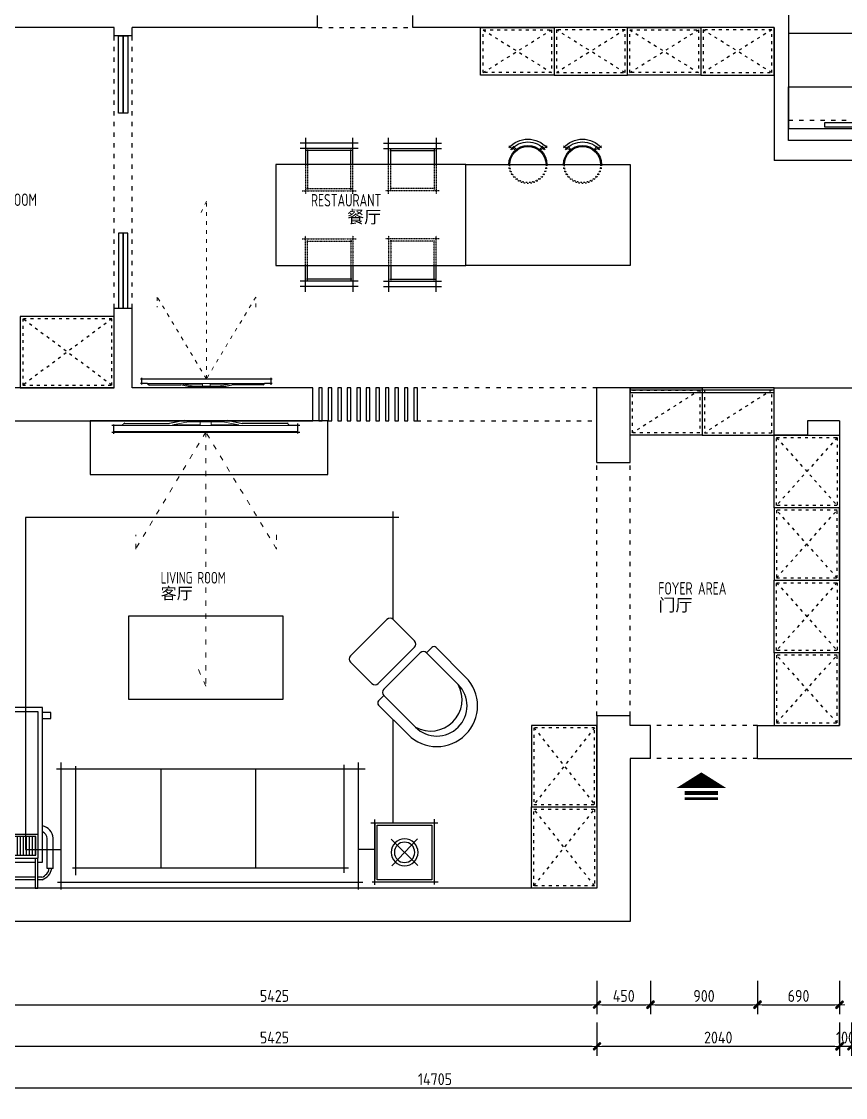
# Model space of a CAD drawing. Header units: millimetres. Extents: x -58733 to 427521, y -235734 to 553534.
# Drawn here: x 93113 to 100043, y 464454 to 473504 of the extents above; entities that cross this region are included whole.
import ezdxf

# ---------------------------------------------------------------- set-up
doc = ezdxf.new("R2010")
doc.units = ezdxf.units.MM
doc.linetypes.add('ACAD_ISO03W100', pattern=[30, 12, -18])
for name, color, linetype in [('01.墙体', 7, 'Continuous'), ('02-洁具及配件（地平图显示）', 1, 'Continuous'), ('02-活动家具', 1, 'Continuous')]:
    doc.layers.add(name, color=color, linetype=linetype)
doc.layers.add('P★10 文字说明', color=32, linetype='Continuous', lineweight=0)
doc.styles.add('CCD_DIM', font='ARCHS.SHX')
doc.styles.add('编号', font='ARCHSTYL.SHX', dxfattribs={"width": 0.8})
doc.dimstyles.new('副本 海龍1：30', dxfattribs={"dimscale": 40, "dimtxt": 2.5, "dimasz": 1, "dimexe": 2, "dimexo": 2, "dimgap": 0.6, "dimtad": 1, "dimdec": 0, "dimrnd": 5, "dimdsep": 46, "dimtxsty": 'CCD_DIM', "dimblk": 'WS-cj', "dimcen": 1, "dimclrd": 251, "dimclre": 251, "dimclrt": 1, "dimadec": 0, "dimazin": 2, "dimtfac": 1, "dimtdec": 0, "dimtix": 1, "dimtmove": 2, "dimatfit": 3, "dimldrblk": 'CCD_Leader_Arrow', "dimfxl": 5, "dimfxlon": 1, "dimtolj": 1, "dimarcsym": 0})

# ---------------------------------------------------------------- blocks, each defined once
blk = doc.blocks.new('WS-cj')
blk.add_hatch(color=1).paths.add_polyline_path([(0.59, 0.82), (-0.82, -0.59), (-0.59, -0.82), (0.82, 0.59)])
at = {"color": 1, "linetype": 'ByBlock', "lineweight": 0}
for p, q in [((-1.1, 0), (0, 0)), ((0, 0), (1.1, 0))]:
    blk.add_line(p, q, dxfattribs=at)
at = {"color": 1}
blk.add_lwpolyline([(0.59, 0.82), (-0.82, -0.59), (-0.59, -0.82), (0.82, 0.59)], close=True, dxfattribs=at)
blk = doc.blocks.new('*D488')
at = {"layer": '01.墙体', "color": 251, "lineweight": -2}
for p, q in [((92528, 465434.5), (92528, 465154.5)), ((97953, 465434.5), (97953, 465154.5)), ((92568, 465234.5), (97913, 465234.5))]:
    blk.add_line(p, q, dxfattribs=at)
at = {"layer": 'Defpoints', "color": 0}
for p in [(92528, 465584.5), (97953, 465584.5), (97953, 465234.5)]:
    blk.add_point(p, dxfattribs=at)
at = {"layer": '01.墙体', "color": 251, "lineweight": -2, "xscale": 40, "yscale": 40, "zscale": 40, "rotation": 180}
blk.add_blockref('WS-cj', (92528, 465234.5), dxfattribs=at)
at = {"layer": '01.墙体', "color": 251, "lineweight": -2, "xscale": 40, "yscale": 40, "zscale": 40}
blk.add_blockref('WS-cj', (97953, 465234.5), dxfattribs=at)
at = {"layer": '01.墙体', "color": 1, "insert": (95240.5, 465308.5), "char_height": 100, "attachment_point": 5, "style": 'CCD_DIM'}
blk.add_mtext('\\A1;5425', dxfattribs=at)
blk = doc.blocks.new('CCD_Leader_Arrow')
at = {"color": 1, "linetype": 'ByBlock'}
blk.add_line((0, 0), (-1, 0), dxfattribs=at)
for points in [[(-0.86, 0.67), (-0.6, 0.85), (-0.24, 0), (0, 0)], [(-0.86, -0.67), (-0.6, -0.85), (-0.24, 0), (0, 0)]]:
    blk.add_solid(points, dxfattribs=at)
blk = doc.blocks.new('*D489')
at = {"layer": '01.墙体', "color": 251, "lineweight": -2}
for p, q in [((97953, 465434.5), (97953, 465154.5)), ((98403, 465434.5), (98403, 465154.5)), ((97993, 465234.5), (98363, 465234.5))]:
    blk.add_line(p, q, dxfattribs=at)
at = {"layer": 'Defpoints', "color": 0}
for p in [(97953, 465584.5), (98403, 465584.5), (98403, 465234.5)]:
    blk.add_point(p, dxfattribs=at)
at = {"layer": '01.墙体', "color": 251, "lineweight": -2, "xscale": 40, "yscale": 40, "zscale": 40, "rotation": 180}
blk.add_blockref('WS-cj', (97953, 465234.5), dxfattribs=at)
at = {"layer": '01.墙体', "color": 251, "lineweight": -2, "xscale": 40, "yscale": 40, "zscale": 40}
blk.add_blockref('WS-cj', (98403, 465234.5), dxfattribs=at)
at = {"layer": '01.墙体', "color": 1, "insert": (98178, 465308.5), "char_height": 100, "attachment_point": 5, "style": 'CCD_DIM'}
blk.add_mtext('\\A1;450', dxfattribs=at)
blk = doc.blocks.new('*D490')
at = {"layer": '01.墙体', "color": 251, "lineweight": -2}
for p, q in [((98403, 465434.5), (98403, 465154.5)), ((99303, 465434.5), (99303, 465154.5)), ((98443, 465234.5), (99263, 465234.5))]:
    blk.add_line(p, q, dxfattribs=at)
at = {"layer": 'Defpoints', "color": 0}
for p in [(98403, 465584.5), (99303, 465584.5), (99303, 465234.5)]:
    blk.add_point(p, dxfattribs=at)
at = {"layer": '01.墙体', "color": 251, "lineweight": -2, "xscale": 40, "yscale": 40, "zscale": 40, "rotation": 180}
blk.add_blockref('WS-cj', (98403, 465234.5), dxfattribs=at)
at = {"layer": '01.墙体', "color": 251, "lineweight": -2, "xscale": 40, "yscale": 40, "zscale": 40}
blk.add_blockref('WS-cj', (99303, 465234.5), dxfattribs=at)
at = {"layer": '01.墙体', "color": 1, "insert": (98853, 465308.5), "char_height": 100, "attachment_point": 5, "style": 'CCD_DIM'}
blk.add_mtext('\\A1;900', dxfattribs=at)
blk = doc.blocks.new('*D491')
at = {"layer": '01.墙体', "color": 251, "lineweight": -2}
for p, q in [((99303, 465434.5), (99303, 465154.5)), ((99993, 465434.5), (99993, 465154.5)), ((99343, 465234.5), (99953, 465234.5))]:
    blk.add_line(p, q, dxfattribs=at)
at = {"layer": 'Defpoints', "color": 0}
for p in [(99303, 465584.5), (99993, 465584.5), (99993, 465234.5)]:
    blk.add_point(p, dxfattribs=at)
at = {"layer": '01.墙体', "color": 251, "lineweight": -2, "xscale": 40, "yscale": 40, "zscale": 40, "rotation": 180}
blk.add_blockref('WS-cj', (99303, 465234.5), dxfattribs=at)
at = {"layer": '01.墙体', "color": 251, "lineweight": -2, "xscale": 40, "yscale": 40, "zscale": 40}
blk.add_blockref('WS-cj', (99993, 465234.5), dxfattribs=at)
at = {"layer": '01.墙体', "color": 1, "insert": (99648, 465308.5), "char_height": 100, "attachment_point": 5, "style": 'CCD_DIM'}
blk.add_mtext('\\A1;690', dxfattribs=at)
blk = doc.blocks.new('*D494')
at = {"layer": '01.墙体', "color": 251, "lineweight": -2}
for p, q in [((99993, 465084.5), (99993, 464804.5)), ((100093, 465084.5), (100093, 464804.5)), ((99953, 464884.5), (99913, 464884.5)), ((100093, 464884.5), (99993, 464884.5)), ((100133, 464884.5), (100173, 464884.5))]:
    blk.add_line(p, q, dxfattribs=at)
at = {"layer": 'Defpoints', "color": 0}
for p in [(99993, 465584.5), (100093, 465584.5), (99993, 464884.5)]:
    blk.add_point(p, dxfattribs=at)
at = {"layer": '01.墙体', "color": 251, "lineweight": -2, "xscale": 40, "yscale": 40, "zscale": 40}
blk.add_blockref('WS-cj', (99993, 464884.5), dxfattribs=at)
at = {"layer": '01.墙体', "color": 251, "lineweight": -2, "xscale": 40, "yscale": 40, "zscale": 40, "rotation": 180}
blk.add_blockref('WS-cj', (100093, 464884.5), dxfattribs=at)
at = {"layer": '01.墙体', "color": 1, "insert": (100043, 464958.5), "char_height": 100, "attachment_point": 5, "style": 'CCD_DIM'}
blk.add_mtext('\\A1;100', dxfattribs=at)
blk = doc.blocks.new('*D495')
at = {"layer": '01.墙体', "color": 251, "lineweight": -2}
for p, q in [((97953, 465084.5), (97953, 464804.5)), ((99993, 465084.5), (99993, 464804.5)), ((99953, 464884.5), (97993, 464884.5))]:
    blk.add_line(p, q, dxfattribs=at)
at = {"layer": 'Defpoints', "color": 0}
for p in [(97953, 465584.5), (99993, 465584.5), (97953, 464884.5)]:
    blk.add_point(p, dxfattribs=at)
at = {"layer": '01.墙体', "color": 251, "lineweight": -2, "xscale": 40, "yscale": 40, "zscale": 40, "rotation": 180}
blk.add_blockref('WS-cj', (97953, 464884.5), dxfattribs=at)
at = {"layer": '01.墙体', "color": 251, "lineweight": -2, "xscale": 40, "yscale": 40, "zscale": 40}
blk.add_blockref('WS-cj', (99993, 464884.5), dxfattribs=at)
at = {"layer": '01.墙体', "color": 1, "insert": (98973, 464958.5), "char_height": 100, "attachment_point": 5, "style": 'CCD_DIM'}
blk.add_mtext('\\A1;2040', dxfattribs=at)
blk = doc.blocks.new('*D496')
at = {"layer": '01.墙体', "color": 251, "lineweight": -2}
for p, q in [((92528, 465084.5), (92528, 464804.5)), ((97953, 465084.5), (97953, 464804.5)), ((97913, 464884.5), (92568, 464884.5))]:
    blk.add_line(p, q, dxfattribs=at)
at = {"layer": 'Defpoints', "color": 0}
for p in [(92528, 465584.5), (97953, 465584.5), (92528, 464884.5)]:
    blk.add_point(p, dxfattribs=at)
at = {"layer": '01.墙体', "color": 251, "lineweight": -2, "xscale": 40, "yscale": 40, "zscale": 40, "rotation": 180}
blk.add_blockref('WS-cj', (92528, 464884.5), dxfattribs=at)
at = {"layer": '01.墙体', "color": 251, "lineweight": -2, "xscale": 40, "yscale": 40, "zscale": 40}
blk.add_blockref('WS-cj', (97953, 464884.5), dxfattribs=at)
at = {"layer": '01.墙体', "color": 1, "insert": (95240.5, 464958.5), "char_height": 100, "attachment_point": 5, "style": 'CCD_DIM'}
blk.add_mtext('\\A1;5425', dxfattribs=at)
blk = doc.blocks.new('*D500')
at = {"layer": '01.墙体', "color": 251, "lineweight": -2}
for p, q in [((89238, 464734.5), (89238, 464454.5)), ((103943, 464734.5), (103943, 464454.5)), ((89278, 464534.5), (103903, 464534.5))]:
    blk.add_line(p, q, dxfattribs=at)
at = {"layer": 'Defpoints', "color": 0}
for p in [(89238, 465584.5), (103943, 465584.5), (103943, 464534.5)]:
    blk.add_point(p, dxfattribs=at)
at = {"layer": '01.墙体', "color": 251, "lineweight": -2, "xscale": 40, "yscale": 40, "zscale": 40, "rotation": 180}
blk.add_blockref('WS-cj', (89238, 464534.5), dxfattribs=at)
at = {"layer": '01.墙体', "color": 251, "lineweight": -2, "xscale": 40, "yscale": 40, "zscale": 40}
blk.add_blockref('WS-cj', (103943, 464534.5), dxfattribs=at)
at = {"layer": '01.墙体', "color": 1, "insert": (96590.5, 464608.5), "char_height": 100, "attachment_point": 5, "style": 'CCD_DIM'}
blk.add_mtext('\\A1;14705', dxfattribs=at)
blk = doc.blocks.new('G$C234987D3')
for points in [[(657.5, 1100), (0, 1100), (0, 650), (657.5, 650)], [(720, 1100), (681.8, 1100), (681.8, 650), (720, 650)], [(657.5, 200), (0, 200), (0, 650), (657.5, 650)], [(720, 200), (681.8, 200), (681.8, 650), (720, 650)]]:
    blk.add_lwpolyline(points, close=True)
at = {"color": 251}
for points in [[(733.2, 680.9), (733.2, 724.7), (750.7, 724.7), (750.7, 680.9)], [(733.2, 619.1), (733.2, 575.3), (750.7, 575.3), (750.7, 619.1)]]:
    blk.add_lwpolyline(points, close=True, dxfattribs=at)
blk = doc.blocks.new('dfsj')
at = {"color": 251, "lineweight": 5, "true_color": 0x5a5a5a}
for p, q in [((132198.8, 16834.4), (133478.8, 16834.5)), ((132255.8, 16793.2), (133421.9, 16793.4)), ((132608.5, 16787), (132800.7, 16787)), ((132719, 16766.1), (132608.5, 16787)), ((132958.5, 16766.1), (132719, 16766.1)), ((132800.7, 16787), (132800.7, 16766.1)), ((132876.8, 16766.1), (132876.8, 16787)), ((132876.8, 16787), (133069.1, 16787)), ((133069.1, 16787), (132958.5, 16766.1))]:
    blk.add_line(p, q, dxfattribs=at)
at = {"color": 250, "linetype": 'ACAD_ISO03W100', "lineweight": 0, "ltscale": 3}
for points in [[(132837.5, 16838.4), (132837.4, 18603.4), (132904.9, 18453.4)], [(132347.5, 17550.9), (132347.5, 17650.9), (132837.5, 16838.4), (133325, 17650.9), (133325, 17550.9)]]:
    blk.add_lwpolyline(points, dxfattribs=at)
at = {"layer": '02-活动家具'}
for p, q in [((133490.9, 16838.5), (132184.2, 16838.3)), ((132198.8, 16848.4), (132198.8, 16779.3)), ((133478.8, 16784.6), (133478.8, 16849.4)), ((132184.2, 16793.2), (132255.8, 16793.2)), ((132255.8, 16793.2), (132276.6, 16775.1)), ((132266.8, 16778.8), (132585.7, 16778.8)), ((132690, 16756.5), (132585.7, 16778.8)), ((132988.6, 16756.9), (133091.4, 16778.8)), ((133410.7, 16778.8), (133091.4, 16778.8)), ((133421.9, 16793.4), (133400.9, 16775.2)), ((133421.9, 16793.4), (133490.9, 16793.4))]:
    blk.add_line(p, q, dxfattribs=at)
blk.add_lwpolyline([(132660.1, 16761.2), (132838.8, 16761.3), (133017.9, 16761.3)], dxfattribs=at)
blk = doc.blocks.new('A$C2EBB641D')
for p, q in [((267, 733), (267, 0)), ((333, 733), (333, 0)), ((533, 667), (200, 667)), ((200, 67), (533, 67))]:
    blk.add_line(p, q)
at = {"color": 250, "linetype": 'ACAD_ISO03W100', "ltscale": 0.1}
for p, q in [((867, 27), (867, 707)), ((907, 667), (533, 667)), ((853, 640), (533, 640)), ((840, 80), (840, 653)), ((533, 93), (853, 93)), ((533, 67), (907, 67))]:
    blk.add_line(p, q, dxfattribs=at)
at = {"color": 251}
for p, q in [((533, 640), (347, 640)), ((360, 653), (360, 80)), ((347, 93), (533, 93))]:
    blk.add_line(p, q, dxfattribs=at)
blk = doc.blocks.new('rtyuihhdsfhg')
for p, q in [((52866.7, 5725.6), (52902.4, 5690.6)), ((53217.9, 5725.6), (53182.2, 5690.6))]:
    blk.add_line(p, q)
at = {"color": 251}
for p, q in [((52896.6, 5713.9), (52932.4, 5678.8)), ((52906.1, 5722), (52942.1, 5686.7)), ((53178.6, 5722), (53142.5, 5686.7)), ((53188.1, 5713.9), (53152.3, 5678.8))]:
    blk.add_line(p, q, dxfattribs=at)
for radius, start, end in [(233.3, 41.34442, 138.65558), (208.3, 40.9755, 139.0245), (175, 0.20966, 179.79034)]:
    blk.add_arc((53042.3, 5553.5), radius, start, end)
blk.add_arc((53042.3, 5553.5), 166.7, 0.22014, 179.77986, dxfattribs=at)
at = {"color": 251, "linetype": 'ACAD_ISO03W100'}
blk.add_arc((53042.3, 5554.2), 175, 179.79034, 0.20966, dxfattribs=at)
at = {"color": 250, "linetype": 'ACAD_ISO03W100'}
blk.add_arc((53042.3, 5554.2), 166.7, 179.77986, 0.22014, dxfattribs=at)
blk = doc.blocks.new('A$C3389059A')
h = blk.add_hatch()
h.set_pattern_fill('ANSI31', color=251, scale=200, angle=45, style=0)
h.set_pattern_definition([(90, (-112879.543, -41556.594), (-25, 1e-14), [])])
h.paths.add_polyline_path([(146.2, 1084.7), (146.2, 1241.2), (637.1, 1241.2), (637.1, 1084.7)])
for p, q in [((92.9, 1446.9), (128.4, 1446.9)), ((96.2, 1426.9), (128.4, 1426.9)), ((151.4, 1446.9), (342.5, 1446.9)), ((151.4, 1426.9), (629.6, 1426.9)), ((427.7, 1446.9), (629.6, 1446.9)), ((652.6, 1446.9), (688.1, 1446.9)), ((652.6, 1426.9), (684.8, 1426.9)), ((0, 1352.5), (0, 1096.9)), ((0, 1352.5), (50, 1352.5)), ((50, 1352.5), (50, 1096.9)), ((781, 1352.5), (731, 1352.5)), ((731, 1352.5), (731, 1096.9)), ((781, 1352.5), (781, 1096.9))]:
    blk.add_line(p, q)
at = {"color": 251}
blk.add_line((125.5, 1065.6), (655.5, 1065.6), dxfattribs=at)
for points in [[(151.4, 1265), (151.4, 1519), (128.4, 1519), (128.4, 1265)], [(629.6, 1265), (629.6, 1519), (652.6, 1519), (652.6, 1265)], [(128.4, 1300), (90.5, 1300), (90.5, 0), (690.5, 0), (690.5, 1300), (652.6, 1300)], [(629.6, 1300), (151.4, 1300)]]:
    blk.add_lwpolyline(points)
for points in [[(342.5, 1437.8), (427.7, 1437.8), (427.7, 1488.3), (342.5, 1488.3)], [(125.5, 35), (655.5, 35), (655.5, 1265), (125.5, 1265)], [(146.2, 1084.7), (637.1, 1084.7), (637.1, 1241.2), (146.2, 1241.2)]]:
    blk.add_lwpolyline(points, close=True, dxfattribs=at)
for points in [[(90.5, 92.4), (19.5, 92.4), (19.5, 40.2), (90.5, 40.2)], [(690.5, 40.2), (750.8, 40.2), (750.8, 92.4), (690.5, 92.4)]]:
    blk.add_lwpolyline(points, dxfattribs=at)
for centre, radius, start, end in [((129.1, 1334.4), 118.3, 107.84585, 171.17635), ((129.1, 1334.4), 98.3, 109.59426, 169.36128), ((651.9, 1334.4), 98.3, 10.63872, 70.40574), ((651.9, 1334.4), 118.3, 8.82365, 72.15415), ((113.4, 1104.7), 113.6, 183.93808, 258.39078), ((113.4, 1104.7), 63.6, 183.93808, 248.94034), ((667.6, 1104.7), 63.6, 291.05966, 356.06192), ((667.6, 1104.7), 113.6, 281.60922, 356.06192)]:
    blk.add_arc(centre, radius, start, end)
blk = doc.blocks.new('zw$1ED')
at = {"color": 1}
for p, q in [((32, 553.1), (32, 1.2)), ((532.1, 0), (532.1, 548.9)), ((566.5, 522.5), (2.8, 522.5)), ((532.1, 522.5), (532.1, 46.3)), ((0, 22.4), (554.5, 22.4))]:
    blk.add_line(p, q, dxfattribs=at)
at = {"color": 251}
for p, q in [((512.1, 502.5), (52, 502.5)), ((52, 502.5), (52, 42.4)), ((512.1, 42.4), (512.1, 502.5)), ((170.4, 163.2), (393.7, 382.8)), ((390.5, 160), (173.6, 386)), ((52, 42.4), (512.1, 42.4))]:
    blk.add_line(p, q, dxfattribs=at)
blk.add_line((532.1, 22.4), (532.1, 498.6))
for radius in [112.9, 85.8]:
    blk.add_circle((282.1, 273), radius, dxfattribs=at)

msp = doc.modelspace()

# ---------------------------------------------------------------- linework, layer by layer
at = {"color": 251}
for p, q in [((96236.9, 469382.3), (96236.9, 468477.2)), ((96286.9, 469332.3), (93145.9, 469332.3)), ((93145.9, 469332.3), (93145.9, 466539.5)), ((96785.8, 467928.5), (96519.9, 468194.4)), ((96160.7, 467835.2), (96426.6, 467569.3)), ((96160.7, 467835.2), (96251.6, 467744.3)), ((96236.9, 467633.9), (96236.9, 466765.9)), ((94284.8, 467215.8), (94284.8, 466385.8)), ((95080.6, 467215.8), (95080.6, 466385.8)), ((93145.9, 466539.5), (93447.2, 466539.5)), ((96084.9, 466539.5), (95947.2, 466539.5))]:
    msp.add_line(p, q, dxfattribs=at)
for p, q in [((96185.8, 468474.6), (95880.5, 468169.3)), ((96419.1, 468295.3), (96239.7, 468474.6)), ((96419.1, 468241.4), (96113.7, 467936)), ((96466, 468194.4), (96160.7, 467889.1)), ((96519.9, 468194.4), (96564.8, 468239.3)), ((96848.4, 467991.1), (96600.2, 468239.3)), ((95880.5, 468115.4), (96059.8, 467936)), ((96160.7, 467835.2), (96115.8, 467790.3)), ((96115.8, 467754.9), (96364, 467506.7)), ((96115.8, 467754.9), (96244.1, 467626.6)), ((93447.2, 466204.4), (93447.2, 467272.9)), ((95827.2, 466344.3), (95827.2, 467252.1)), ((95947.2, 466204.4), (95947.2, 467272.9)), ((96002.8, 467215.8), (93408.3, 467215.8)), ((93567.2, 467241.4), (93567.2, 466323.7)), ((93541.6, 466385.8), (95863.5, 466385.8)), ((93416.7, 466265.8), (95984.8, 466265.8))]:
    msp.add_line(p, q)
for centre, radius, start, end in [((96212.8, 468447.7), 38.1, 45, 135), ((96392.1, 468268.3), 38.1, 315, 45), ((95907.4, 468142.3), 38.1, 135, 225), ((96493, 468167.4), 38.1, 45, 135), ((96582.5, 468221.6), 25, 45, 135), ((96606.2, 467748.9), 342.5, 225, 45), ((96086.8, 467963), 38.1, 225, 315), ((96187.7, 467862.1), 38.1, 135, 225), ((96133.5, 467772.6), 25, 135, 225)]:
    msp.add_arc(centre, radius, start, end)
for centre, radius, start, end in [((96606.2, 467748.9), 254, 225, 45), ((96553.8, 467801.3), 264.6, 241.2602, 28.7398)]:
    msp.add_arc(centre, radius, start, end, dxfattribs=at)
at = {"layer": '01.墙体'}
for p, q in [((99563, 475834.5), (99563, 472604.5)), ((95603, 473454.5), (95603, 473554.5)), ((96403, 473454.5), (96403, 473554.5)), ((93893, 473454.5), (90758, 473454.5)), ((93893, 473384.5), (93893, 473454.5)), ((95533, 473454.5), (94043, 473454.5)), ((94043, 473384.5), (94043, 473454.5)), ((95603, 473454.5), (95533, 473454.5)), ((99443, 473454.5), (96403, 473454.5)), ((99443, 473454.5), (99443, 472334.5)), ((94043, 473384.5), (93893, 473384.5)), ((99563, 472604.5), (100318, 472604.5)), ((100318, 472334.5), (99443, 472334.5)), ((93893, 470424.5), (93893, 471094.5)), ((93893, 471094.5), (94043, 471094.5)), ((94043, 470424.5), (94043, 471094.5)), ((93893, 470424.5), (90733, 470424.5)), ((95563, 470424.5), (94043, 470424.5)), ((95563, 470144.5), (95563, 470424.5)), ((97953, 469794.5), (97953, 470424.5)), ((98233, 470424.5), (97953, 470424.5)), ((98233, 469794.5), (98233, 470424.5)), ((99443, 470024.5), (99443, 470424.5)), ((99443, 470424.5), (100713, 470424.5)), ((92528, 470144.5), (95563, 470144.5)), ((99723, 470144.5), (99723, 470024.5)), ((99993, 470144.5), (99723, 470144.5)), ((99723, 470024.5), (99443, 470024.5)), ((97953, 469794.5), (97953, 469794.5)), ((97953, 469794.5), (98233, 469794.5)), ((97953, 467664.5), (97953, 466214.5)), ((98233, 467664.5), (97953, 467664.5)), ((98233, 467584.5), (98233, 467664.5)), ((98403, 467584.5), (98233, 467584.5)), ((98403, 467304.5), (98403, 467584.5)), ((99303, 467304.5), (99303, 467584.5)), ((99303, 467584.5), (99993, 467584.5)), ((98403, 467304.5), (98233, 467304.5)), ((98233, 467304.5), (98233, 465934.5)), ((99303, 467304.5), (104223, 467304.5)), ((97953, 466214.5), (92528, 466214.5)), ((98233, 465934.5), (91077.7, 465934.5))]:
    msp.add_line(p, q, dxfattribs=at)
at = {"layer": '01.墙体', "color": 4}
msp.add_line((99443, 470404.5), (98233, 470404.5), dxfattribs=at)
for points in [[(95613, 470144.5), (95643, 470144.5), (95643, 470424.5), (95613, 470424.5)], [(95693, 470144.5), (95723, 470144.5), (95723, 470424.5), (95693, 470424.5)], [(95773, 470144.5), (95803, 470144.5), (95803, 470424.5), (95773, 470424.5)], [(95853, 470144.5), (95883, 470144.5), (95883, 470424.5), (95853, 470424.5)], [(95933, 470144.5), (95963, 470144.5), (95963, 470424.5), (95933, 470424.5)], [(96013, 470144.5), (96043, 470144.5), (96043, 470424.5), (96013, 470424.5)], [(96093, 470144.5), (96123, 470144.5), (96123, 470424.5), (96093, 470424.5)], [(96173, 470144.5), (96203, 470144.5), (96203, 470424.5), (96173, 470424.5)], [(96253, 470144.5), (96283, 470144.5), (96283, 470424.5), (96253, 470424.5)], [(96333, 470144.5), (96363, 470144.5), (96363, 470424.5), (96333, 470424.5)], [(96413, 470144.5), (96443, 470144.5), (96443, 470424.5), (96413, 470424.5)], [(99443, 470384.5), (99443, 470424.5), (98233, 470424.5), (98233, 470384.5)]]:
    msp.add_lwpolyline(points, close=True, dxfattribs=at)
at = {"layer": '01.墙体'}
msp.add_lwpolyline([(99993, 470144.5), (99993, 467584.5)], dxfattribs=at)
at = {"layer": '01.墙体', "color": 251}
for points in [[(98830.9, 467057.2, 420, 0, 0), (98830.9, 467188.8, 0, 0, 0)], [(98830.9, 466999.6, 280, 280, 0), (98830.9, 467031.2, 280, 280, 0)], [(98830.9, 466956.1, 280, 280, 0), (98830.9, 466979.7, 280, 280, 0)]]:
    msp.add_lwpolyline(points, format="xyseb", dxfattribs=at)
at = {"layer": '02-活动家具', "color": 8, "linetype": 'ACAD_ISO03W100', "ltscale": 3}
for p, q in [((95606.8, 473454.5), (96406.8, 473454.5)), ((93893, 471094.5), (93893, 473384.5)), ((94043, 471094.5), (94043, 473384.5)), ((99563, 472674.5), (102153, 472674.5)), ((97953, 470424.5), (96434.9, 470424.5)), ((96434.9, 470144.5), (97953, 470144.5)), ((97953, 467664.5), (97953, 469794.5)), ((98233, 467664.5), (98233, 469774.5)), ((99303, 467584.5), (98403, 467584.5)), ((99303, 467304.5), (98403, 467304.5))]:
    msp.add_line(p, q, dxfattribs=at)
at = {"layer": '02-活动家具', "color": 251, "linetype": 'ACAD_ISO03W100', "ltscale": 2}
for p, q in [((96994.7, 473074.5), (97571.8, 473434.5)), ((96994.7, 473434.5), (97571.8, 473074.5)), ((98188.8, 473074.5), (97611.8, 473434.5)), ((98188.8, 473434.5), (97611.8, 473074.5)), ((98228.8, 473074.5), (98805.9, 473434.5)), ((98228.8, 473434.5), (98805.9, 473074.5)), ((99423, 473074.5), (98845.9, 473434.5)), ((99423, 473434.5), (98845.9, 473074.5)), ((93873, 470444.5), (93123, 471004.5)), ((93873, 471004.5), (93123, 470444.5)), ((98818, 470404.5), (98253, 470044.5)), ((99423, 470404.5), (98858, 470044.5)), ((99463, 470004.5), (99973, 469434.5)), ((99973, 470004.5), (99463, 469434.5)), ((99463, 468824.5), (99973, 469394.5)), ((99973, 468824.5), (99463, 469394.5)), ((99463, 468784.5), (99973, 468214.5)), ((99973, 468784.5), (99463, 468214.5)), ((99463, 467604.5), (99973, 468174.5)), ((99973, 467604.5), (99463, 468174.5)), ((97933, 467564.5), (97423, 466919.5)), ((97423, 467564.5), (97933, 466919.5)), ((97933, 466234.5), (97423, 466879.5)), ((97423, 466234.5), (97933, 466879.5))]:
    msp.add_line(p, q, dxfattribs=at)
at = {"layer": '02-活动家具'}
for points in [[(97591.8, 473454.5), (97591.8, 473054.5), (96974.7, 473054.5), (96974.7, 473454.5)], [(97591.8, 473454.5), (97591.8, 473054.5), (98208.8, 473054.5), (98208.8, 473454.5)], [(98825.9, 473454.5), (98825.9, 473054.5), (98208.8, 473054.5), (98208.8, 473454.5)], [(98825.9, 473454.5), (98825.9, 473054.5), (99443, 473054.5), (99443, 473454.5)], [(93968, 473384.5), (93968, 472734.5), (93928, 472734.5), (93928, 473384.5)], [(94008, 473384.5), (94008, 472734.5), (93968, 472734.5), (93968, 473384.5)], [(99868, 472654.5), (100568, 472654.5), (100568, 472614.5), (99868, 472614.5)], [(95251.5, 471452.8), (96849.7, 471452.8), (96849.7, 472302.8), (95251.5, 472302.8)], [(96849.7, 472302.8), (98233, 472302.8), (98233, 471452.8), (96849.7, 471452.8)], [(93968, 471094.5), (93968, 471724.5), (93928, 471724.5), (93928, 471094.5)], [(94008, 471094.5), (94008, 471724.5), (93968, 471724.5), (93968, 471094.5)], [(93103, 471024.5), (93103, 470424.5), (93893, 470424.5), (93893, 471024.5)], [(98838, 470024.5), (98233, 470024.5), (98233, 470424.5), (98838, 470424.5)], [(98838, 470024.5), (99443, 470024.5), (99443, 470424.5), (98838, 470424.5)], [(93689.5, 469694.5), (95689.5, 469694.5), (95689.5, 470144.5), (93689.5, 470144.5)], [(99993, 469414.5), (99443, 469414.5), (99443, 470024.5), (99993, 470024.5)], [(99993, 469414.5), (99443, 469414.5), (99443, 468804.5), (99993, 468804.5)], [(99993, 468194.5), (99443, 468194.5), (99443, 468804.5), (99993, 468804.5)], [(94013.9, 468503.8), (94013.9, 467803.8), (95313.9, 467803.8), (95313.9, 468503.8)], [(99993, 468194.5), (99443, 468194.5), (99443, 467584.5), (99993, 467584.5)], [(97403, 466899.5), (97953, 466899.5), (97953, 467584.5), (97403, 467584.5)], [(97403, 466899.5), (97953, 466899.5), (97953, 466214.5), (97403, 466214.5)]]:
    msp.add_lwpolyline(points, close=True, dxfattribs=at)
at = {"layer": '02-活动家具', "color": 251, "linetype": 'ACAD_ISO03W100', "ltscale": 2}
for points in [[(97571.8, 473434.5), (97571.8, 473074.5), (96994.7, 473074.5), (96994.7, 473434.5)], [(97611.8, 473434.5), (97611.8, 473074.5), (98188.8, 473074.5), (98188.8, 473434.5)], [(98805.9, 473434.5), (98805.9, 473074.5), (98228.8, 473074.5), (98228.8, 473434.5)], [(98845.9, 473434.5), (98845.9, 473074.5), (99423, 473074.5), (99423, 473434.5)], [(93123, 471004.5), (93123, 470444.5), (93873, 470444.5), (93873, 471004.5)], [(98818, 470044.5), (98253, 470044.5), (98253, 470404.5), (98818, 470404.5)], [(98858, 470044.5), (99423, 470044.5), (99423, 470404.5), (98858, 470404.5)], [(99973, 469434.5), (99463, 469434.5), (99463, 470004.5), (99973, 470004.5)], [(99973, 469394.5), (99463, 469394.5), (99463, 468824.5), (99973, 468824.5)], [(99973, 468214.5), (99463, 468214.5), (99463, 468784.5), (99973, 468784.5)], [(99973, 468174.5), (99463, 468174.5), (99463, 467604.5), (99973, 467604.5)], [(97423, 466919.5), (97933, 466919.5), (97933, 467564.5), (97423, 467564.5)], [(97423, 466879.5), (97933, 466879.5), (97933, 466234.5), (97423, 466234.5)]]:
    msp.add_lwpolyline(points, close=True, dxfattribs=at)

# ---------------------------------------------------------------- block references
at = {"layer": '01.墙体', "color": 8, "xscale": -0.84765625, "yscale": 0.84765625, "zscale": 0.84765625}
msp.add_blockref('dfsj', (207268, 456225), dxfattribs=at)
at = {"layer": '01.墙体', "color": 8, "xscale": 1.2109375, "yscale": 1.2109375, "zscale": 1.2109375, "rotation": 180}
msp.add_blockref('dfsj', (255521.8, 490441.3), dxfattribs=at)
at = {"layer": '01.墙体', "color": 4, "xscale": -1}
msp.add_blockref('zw$1ED', (96617, 466243.4), dxfattribs=at)
at = {"layer": '02-洁具及配件（地平图显示）', "ltscale": 0.8}
msp.add_blockref('G$C234987D3', (99563, 472304.2), dxfattribs=at)
at = {"layer": '02-活动家具'}
for name, p, xscale, yscale, zscale, rotation in [('A$C2EBB641D', (95456.1, 472658.7), 0.6666666666669698, 0.6666666666669698, 0.6666666666669698, 270.0000000000003), ('A$C2EBB641D', (96645, 472658.7), -0.6666666666669698, 0.6666666666669698, 0.6666666666669698, 89.99999999999962), ('rtyuihhdsfhg', (145868, 467224.1), -0.9142857142869616, 0.9142857142869616, 0.9142857142857143, 359.9999999999999), ('rtyuihhdsfhg', (146327.1, 467224.1), -0.9142857142869616, 0.9142857142869616, 0.9142857142857143, 359.9999999999999), ('A$C2EBB641D', (95456.1, 471097.6), -0.6666666666669698, 0.6666666666669698, 0.6666666666669698, 269.9999999999998), ('A$C2EBB641D', (96645, 471097.6), 0.6666666666669698, 0.6666666666669698, 0.6666666666669698, 90.00000000000021)]:
    msp.add_blockref(name, p, dxfattribs=dict(at, xscale=xscale, yscale=yscale, zscale=zscale, rotation=rotation))
at = {"layer": '02-活动家具', "rotation": 180}
msp.add_blockref('A$C3389059A', (93379.3, 467733.4), dxfattribs=at)

# ---------------------------------------------------------------- texts
at = {"layer": 'P★10 文字说明', "line_spacing_factor": 0.8, "style": '编号'}
for s, insert, char_height, attachment_point in [('BOOK ROOM\\P{\\Fￎￄￗￖ;\\W1;书房}', (92701.1, 472057.9), 105, 1), ('RESTAURANT\\P{\\Fￎￄￗￖ;\\W1.0000;餐厅}', (96138.2, 472053.7), 105, 3), ('LIVING ROOM\\P{\\Fￎￄￗￖ;\\W1;客厅}', (94284.1, 468875.1), 98.28, 1), ('FOYER AREA\\P{\\Fￎￄￗￖ;\\W1;门厅}', (98469, 468789), 105, 1)]:
    msp.add_mtext(s, dxfattribs=dict(at, insert=insert, char_height=char_height, attachment_point=attachment_point))

# ---------------------------------------------------------------- dimensions: what is measured, and where the dimension line sits
at = {"layer": '01.墙体', "color": 4}
for base, p1, p2, picture, middle in [((103943, 464534.5), (89238, 465584.5), (103943, 465584.5), '*D500', (96590.5, 464608.5)), ((97953, 465234.5), (92528, 465584.5), (97953, 465584.5), '*D488', (95240.5, 465308.5)), ((92528, 464884.5), (97953, 465584.5), (92528, 465584.5), '*D496', (95240.5, 464958.5)), ((98403, 465234.5), (97953, 465584.5), (98403, 465584.5), '*D489', (98178, 465308.5)), ((97953, 464884.5), (99993, 465584.5), (97953, 465584.5), '*D495', (98973, 464958.5)), ((99303, 465234.5), (98403, 465584.5), (99303, 465584.5), '*D490', (98853, 465308.5)), ((99993, 465234.5), (99303, 465584.5), (99993, 465584.5), '*D491', (99648, 465308.5)), ((99993, 464884.5), (100093, 465584.5), (99993, 465584.5), '*D494', (100043, 464958.5))]:
    dim = msp.add_linear_dim(base=base, p1=p1, p2=p2, dimstyle='副本 海龍1：30', dxfattribs=at)
    dim.commit()
    dim.dimension.update_dxf_attribs({"geometry": picture, "text_midpoint": middle})

doc.saveas('drawing.dxf')
